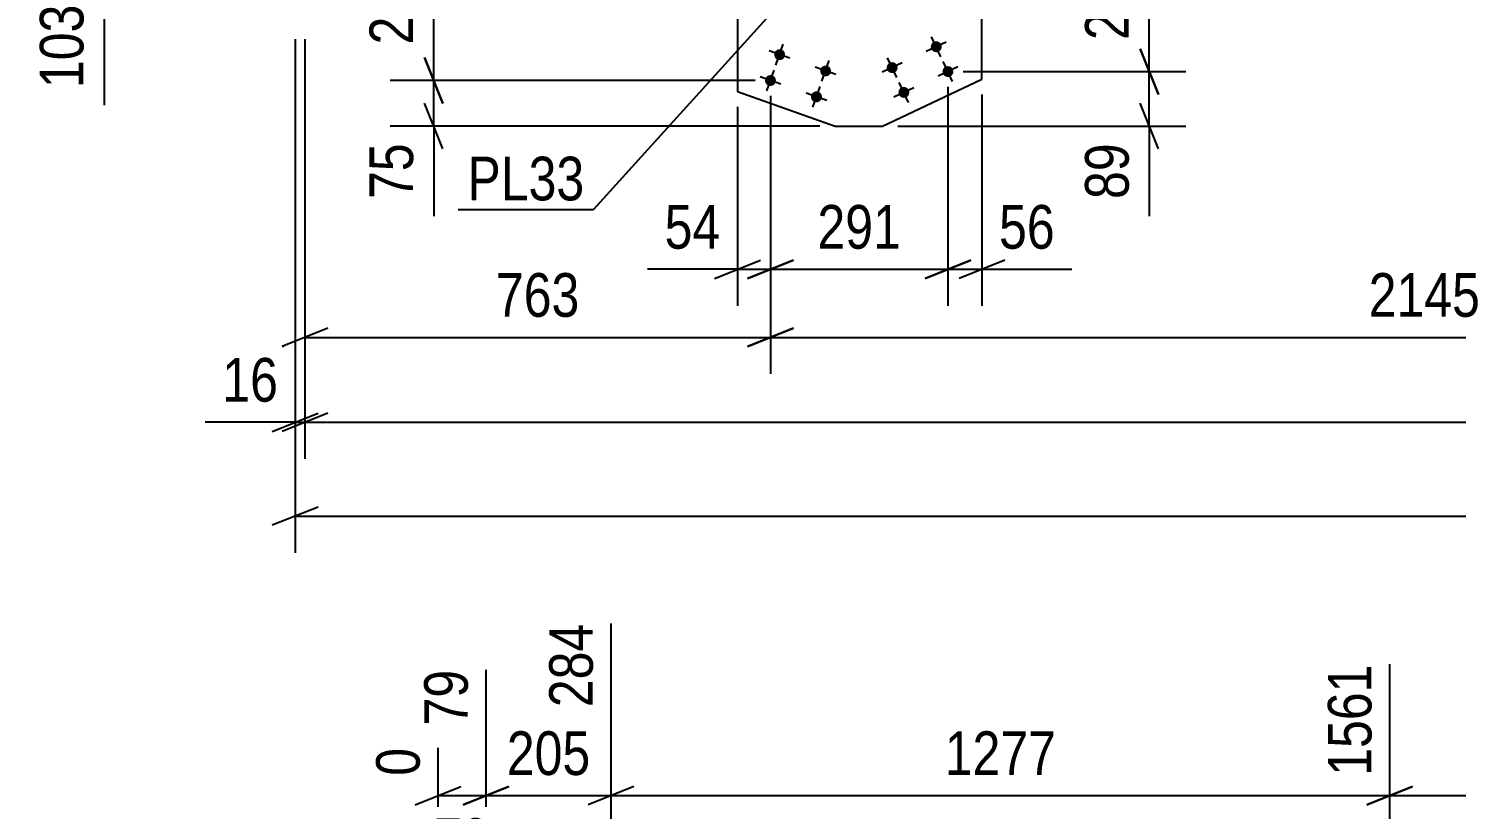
# Model space of a CAD drawing. Header units: millimetres. Extents: x 0 to 841, y 0 to 594.
# Drawn here: x 58.6 to 152.3, y 483.3 to 534.5 of the extents above; entities that cross this region are included whole.
import ezdxf

# ---------------------------------------------------------------- set-up
doc = ezdxf.new("R2010")
doc.units = ezdxf.units.MM
doc.linetypes.add('DXK_LINE_DOT2', pattern=[3.9198, 1.9599, -1.9599])
doc.styles.add('Arial Narrow', font='ARIALN.TTF', dxfattribs={"height": 0.2})

# ---------------------------------------------------------------- blocks, each defined once
blk = doc.blocks.new('Part-247305199-6180 - 6050')
at = {"color": 2, "linetype": 'Continuous'}
for p, q in [((105.137, 538.897), (105.137, 530.365)), ((121.171, 531.175), (121.171, 538.897)), ((114.652, 528.092), (121.171, 531.175)), ((105.137, 530.365), (111.546, 528.092)), ((111.546, 528.092), (114.652, 528.092))]:
    blk.add_line(p, q, dxfattribs=at)
at = {"color": 7, "linetype": 'DXK_LINE_DOT2'}
blk.add_line((121.171, 538.897), (105.137, 538.897), dxfattribs=at)
blk = doc.blocks.new('Bolt-247305199-6203 - 6050')
at = {"linetype": 'Continuous'}
for points in [[(107.564, 532.9, -1), (108.242, 532.659, -1)], [(110.58, 531.83, -1), (111.258, 531.589, -1)], [(106.962, 531.203, -1), (107.641, 530.963, -1)], [(109.978, 530.134, -1), (110.656, 529.893, -1)]]:
    blk.add_hatch(color=1, dxfattribs=at).paths.add_polyline_path(points)
at = {"color": 1, "linetype": 'Continuous'}
for p, q in [((108.582, 532.539), (107.225, 533.02)), ((107.662, 532.101), (108.144, 533.458)), ((110.678, 531.031), (111.16, 532.388)), ((107.98, 530.842), (106.623, 531.324)), ((107.061, 530.404), (107.542, 531.762)), ((111.598, 531.469), (110.24, 531.95)), ((110.996, 529.772), (109.639, 530.254)), ((110.076, 529.335), (110.558, 530.692))]:
    blk.add_line(p, q, dxfattribs=at)
blk = doc.blocks.new('Bolt-247305199-6204 - 6050')
at = {"linetype": 'Continuous'}
for points in [[(117.85, 533.144, -1), (118.501, 533.452, -1)], [(114.957, 531.776, -1), (115.608, 532.084, -1)], [(118.619, 531.517, -1), (119.27, 531.825, -1)], [(115.727, 530.149, -1), (116.378, 530.457, -1)]]:
    blk.add_hatch(color=1, dxfattribs=at).paths.add_polyline_path(points)
at = {"color": 1, "linetype": 'Continuous'}
for p, q in [((118.483, 532.647), (117.867, 533.949)), ((118.826, 533.606), (117.524, 532.99)), ((115.933, 532.238), (114.632, 531.622)), ((115.59, 531.279), (114.975, 532.581)), ((119.253, 531.02), (118.637, 532.322)), ((119.596, 531.979), (118.294, 531.363)), ((116.703, 530.611), (115.401, 529.995)), ((116.36, 529.652), (115.744, 530.954))]:
    blk.add_line(p, q, dxfattribs=at)
blk = doc.blocks.new('StraightDimension-247305199-40200 - 6050')
at = {"color": 7, "linetype": 'Continuous'}
for p, q in [((193.096, 534.186), (193.096, 511.836)), ((107.301, 530.083), (107.301, 511.836)), ((108.801, 514.836), (105.801, 513.636)), ((191.596, 513.636), (194.596, 514.836)), ((107.301, 514.236), (193.096, 514.236))]:
    blk.add_line(p, q, dxfattribs=at)
at = {"color": 0}
blk.add_wipeout([(154.455, 514.986), (154.455, 519.186), (145.943, 519.186), (145.943, 514.986)], dxfattribs=at)
at = {"color": 3, "style": 'Arial Narrow'}
blk.add_text('2145', height=2.8633, dxfattribs=at).set_placement((146.543, 515.586))
blk = doc.blocks.new('StraightDimension-247305199-6463 - 6050')
at = {"color": 7, "linetype": 'Continuous'}
for p, q in [((76.123, 533.797), (76.123, 500.107)), ((77.623, 503.107), (74.623, 501.907)), ((76.123, 502.507), (755.722, 502.507))]:
    blk.add_line(p, q, dxfattribs=at)
blk = doc.blocks.new('StraightDimension-247305199-6596 - 6050')
at = {"color": 7, "linetype": 'Continuous'}
for p, q in [((76.763, 533.797), (76.763, 506.27)), ((78.263, 509.27), (75.263, 508.07)), ((76.763, 508.67), (755.082, 508.67))]:
    blk.add_line(p, q, dxfattribs=at)
blk = doc.blocks.new('StraightDimension-247305199-6606 - 6050')
at = {"color": 7, "linetype": 'Continuous'}
for p, q in [((76.123, 533.797), (76.123, 506.27)), ((76.763, 533.797), (76.763, 506.27)), ((76.123, 508.67), (70.217, 508.67)), ((76.123, 508.67), (70.217, 508.67)), ((74.623, 508.07), (77.623, 509.27)), ((78.263, 509.27), (75.263, 508.07)), ((76.123, 508.67), (76.763, 508.67))]:
    blk.add_line(p, q, dxfattribs=at)
at = {"color": 0}
blk.add_wipeout([(75.598, 509.42), (75.598, 513.62), (70.742, 513.62), (70.742, 509.42)], dxfattribs=at)
at = {"color": 3, "style": 'Arial Narrow'}
blk.add_text('16', height=2.8633, dxfattribs=at).set_placement((71.342, 510.02))
blk = doc.blocks.new('StraightDimension-247305199-40013 - 6050')
at = {"color": 7, "linetype": 'Continuous'}
for p, q in [((62.982, 542.797), (64.182, 539.797)), ((74.588, 541.297), (60.732, 541.297)), ((63.582, 537.197), (63.582, 541.297)), ((64.182, 535.697), (62.982, 538.697)), ((74.588, 537.197), (60.732, 537.197)), ((63.582, 537.197), (63.582, 529.462)), ((63.582, 537.197), (63.582, 529.462))]:
    blk.add_line(p, q, dxfattribs=at)
at = {"color": 0}
blk.add_wipeout([(62.831, 536.672), (58.631, 536.672), (58.632, 529.987), (62.832, 529.987)], dxfattribs=at)
at = {"color": 3, "style": 'Arial Narrow'}
blk.add_text('103', height=2.8633, rotation=90.00021, dxfattribs=at).set_placement((62.232, 530.587))
blk = doc.blocks.new('StraightDimension-247305199-40201 - 6050')
at = {"color": 7, "linetype": 'Continuous'}
for p, q in [((76.763, 533.797), (76.763, 511.836)), ((107.301, 530.083), (107.301, 511.836)), ((78.263, 514.836), (75.263, 513.636)), ((105.801, 513.636), (108.801, 514.836)), ((76.763, 514.236), (107.301, 514.236))]:
    blk.add_line(p, q, dxfattribs=at)
at = {"color": 0}
blk.add_wipeout([(95.374, 514.986), (95.374, 519.186), (88.69, 519.186), (88.69, 514.986)], dxfattribs=at)
at = {"color": 3, "style": 'Arial Narrow'}
blk.add_text('763', height=2.8633, dxfattribs=at).set_placement((89.29, 515.586))
blk = doc.blocks.new('StraightDimension-247305199-40463 - 6050')
at = {"color": 7, "linetype": 'Continuous'}
for p, q in [((118.945, 530.671), (118.945, 516.303)), ((121.171, 530.175), (121.171, 516.303)), ((117.445, 518.103), (120.445, 519.303)), ((122.671, 519.303), (119.671, 518.103)), ((118.945, 518.703), (121.171, 518.703)), ((121.171, 518.703), (127.077, 518.703)), ((121.171, 518.703), (127.077, 518.703))]:
    blk.add_line(p, q, dxfattribs=at)
at = {"color": 0}
blk.add_wipeout([(126.552, 519.453), (126.552, 523.653), (121.696, 523.653), (121.696, 519.453)], dxfattribs=at)
at = {"color": 3, "style": 'Arial Narrow'}
blk.add_text('56', height=2.8633, dxfattribs=at).set_placement((122.296, 520.053))
blk = doc.blocks.new('StraightDimension-247305199-40464 - 6050')
at = {"color": 7, "linetype": 'Continuous'}
for p, q in [((118.945, 530.671), (118.945, 516.303)), ((107.301, 530.083), (107.301, 516.303)), ((105.801, 518.103), (108.801, 519.303)), ((120.445, 519.303), (117.445, 518.103)), ((107.301, 518.703), (118.945, 518.703))]:
    blk.add_line(p, q, dxfattribs=at)
at = {"color": 0}
blk.add_wipeout([(116.465, 519.453), (116.465, 523.653), (109.781, 523.653), (109.781, 519.453)], dxfattribs=at)
at = {"color": 3, "style": 'Arial Narrow'}
blk.add_text('291', height=2.8633, dxfattribs=at).set_placement((110.381, 520.053))
blk = doc.blocks.new('StraightDimension-247305199-40465 - 6050')
at = {"color": 7, "linetype": 'Continuous'}
for p, q in [((105.137, 529.365), (105.137, 516.303)), ((107.301, 530.083), (107.301, 516.303)), ((103.637, 518.103), (106.637, 519.303)), ((108.801, 519.303), (105.801, 518.103)), ((105.137, 518.703), (99.231, 518.703)), ((105.137, 518.703), (99.231, 518.703)), ((105.137, 518.703), (107.301, 518.703))]:
    blk.add_line(p, q, dxfattribs=at)
at = {"color": 0}
blk.add_wipeout([(104.612, 519.453), (104.612, 523.653), (99.756, 523.653), (99.756, 519.453)], dxfattribs=at)
at = {"color": 3, "style": 'Arial Narrow'}
blk.add_text('54', height=2.8633, dxfattribs=at).set_placement((100.356, 520.053))
blk = doc.blocks.new('StraightDimension-247305199-51417 - 6050')
at = {"color": 7, "linetype": 'Continuous'}
for p, q in [((84.609, 542.797), (85.809, 539.797)), ((110.05, 541.297), (82.359, 541.297)), ((85.209, 531.083), (85.209, 541.297)), ((85.809, 529.583), (84.609, 532.583)), ((106.301, 531.083), (82.359, 531.083))]:
    blk.add_line(p, q, dxfattribs=at)
at = {"color": 0}
blk.add_wipeout([(84.459, 539.532), (80.259, 539.532), (80.259, 532.848), (84.459, 532.848)], dxfattribs=at)
at = {"color": 3, "style": 'Arial Narrow'}
blk.add_text('255', height=2.8633, rotation=90.00021, dxfattribs=at).set_placement((83.859, 533.448))
blk = doc.blocks.new('StraightDimension-247305199-51418 - 6050')
at = {"color": 7, "linetype": 'Continuous'}
for p, q in [((84.609, 532.583), (85.809, 529.583)), ((106.301, 531.083), (82.359, 531.083)), ((85.209, 528.092), (85.209, 531.083)), ((85.809, 526.592), (84.609, 529.592)), ((110.546, 528.092), (82.359, 528.092)), ((85.209, 528.092), (85.209, 522.186)), ((85.209, 528.092), (85.209, 522.186))]:
    blk.add_line(p, q, dxfattribs=at)
at = {"color": 0}
blk.add_wipeout([(84.459, 527.567), (80.259, 527.567), (80.259, 522.711), (84.459, 522.711)], dxfattribs=at)
at = {"color": 3, "style": 'Arial Narrow'}
blk.add_text('75', height=2.8633, rotation=90.00021, dxfattribs=at).set_placement((83.859, 523.311))
blk = doc.blocks.new('StraightDimension-247305199-51479 - 6050')
at = {"color": 7, "linetype": 'Continuous'}
for p, q in [((131.552, 542.797), (132.752, 539.797)), ((119.945, 541.297), (134.552, 541.297)), ((132.152, 531.671), (132.152, 541.297)), ((132.752, 530.171), (131.552, 533.171)), ((119.945, 531.671), (134.552, 531.671))]:
    blk.add_line(p, q, dxfattribs=at)
at = {"color": 0}
blk.add_wipeout([(131.402, 539.826), (127.202, 539.826), (127.202, 533.142), (131.402, 533.142)], dxfattribs=at)
at = {"color": 3, "style": 'Arial Narrow'}
blk.add_text('241', height=2.8633, rotation=90.00021, dxfattribs=at).set_placement((130.802, 533.742))
blk = doc.blocks.new('StraightDimension-247305199-51480 - 6050')
at = {"color": 7, "linetype": 'Continuous'}
for p, q in [((131.552, 533.171), (132.752, 530.171)), ((119.945, 531.671), (134.552, 531.671)), ((132.152, 528.092), (132.152, 531.671)), ((132.752, 526.592), (131.552, 529.592)), ((115.652, 528.092), (134.552, 528.092)), ((132.152, 528.092), (132.152, 522.186)), ((132.152, 528.092), (132.152, 522.186))]:
    blk.add_line(p, q, dxfattribs=at)
at = {"color": 0}
blk.add_wipeout([(131.402, 527.567), (127.202, 527.567), (127.202, 522.711), (131.402, 522.711)], dxfattribs=at)
at = {"color": 3, "style": 'Arial Narrow'}
blk.add_text('89', height=2.8633, rotation=90.00021, dxfattribs=at).set_placement((130.802, 523.311))
blk = doc.blocks.new('StraightDimension-247305199-53540 - 4629')
at = {"color": 7, "linetype": 'Continuous'}
for p, q in [((96.848, 453.451), (96.848, 495.462)), ((88.648, 453.451), (88.648, 492.434)), ((87.148, 483.578), (90.148, 484.778)), ((98.348, 484.778), (95.348, 483.578)), ((88.648, 484.178), (96.848, 484.178))]:
    blk.add_line(p, q, dxfattribs=at)
at = {"color": 0}
blk.add_wipeout([(96.09, 484.928), (96.09, 489.128), (89.406, 489.128), (89.406, 484.928)], dxfattribs=at)
at = {"color": 3, "style": 'Arial Narrow'}
blk.add_text('205', height=2.8633, dxfattribs=at).set_placement((90.006, 485.528))
at = {"color": 0, "linetype": 'Continuous'}
blk.add_wipeout([(96.248, 496.062), (92.048, 496.062), (92.048, 489.378), (96.248, 489.378)], dxfattribs=at)
at = {"color": 3, "linetype": 'Continuous', "style": 'Arial Narrow'}
blk.add_text('284', height=2.8633, rotation=90.00021, dxfattribs=at).set_placement((95.648, 489.978))
blk = doc.blocks.new('StraightDimension-247305199-53539 - 4629')
at = {"color": 7, "linetype": 'Continuous'}
for p, q in [((96.848, 453.451), (96.848, 495.462)), ((147.928, 453.872), (147.928, 492.791)), ((98.348, 484.778), (95.348, 483.578)), ((146.428, 483.578), (149.428, 484.778)), ((96.848, 484.178), (147.928, 484.178))]:
    blk.add_line(p, q, dxfattribs=at)
at = {"color": 0}
blk.add_wipeout([(126.644, 484.928), (126.644, 489.128), (118.132, 489.128), (118.132, 484.928)], dxfattribs=at)
at = {"color": 3, "style": 'Arial Narrow'}
blk.add_text('1277', height=2.8633, dxfattribs=at).set_placement((118.732, 485.528))
at = {"color": 0, "linetype": 'Continuous'}
blk.add_wipeout([(147.328, 493.391), (143.128, 493.391), (143.128, 484.878), (147.328, 484.878)], dxfattribs=at)
at = {"color": 3, "linetype": 'Continuous', "style": 'Arial Narrow'}
blk.add_text('1561', height=2.8633, rotation=90.00021, dxfattribs=at).set_placement((146.728, 485.478))
blk = doc.blocks.new('StraightDimension-247305199-53538 - 4629')
at = {"color": 7, "linetype": 'Continuous'}
for p, q in [((147.928, 453.872), (147.928, 492.791)), ((199.009, 453.801), (199.009, 492.791)), ((149.428, 484.778), (146.428, 483.578)), ((197.509, 483.578), (200.509, 484.778)), ((147.928, 484.178), (199.009, 484.178))]:
    blk.add_line(p, q, dxfattribs=at)
at = {"color": 0}
blk.add_wipeout([(177.725, 484.928), (177.725, 489.128), (169.212, 489.128), (169.212, 484.928)], dxfattribs=at)
at = {"color": 3, "style": 'Arial Narrow'}
blk.add_text('1277', height=2.8633, dxfattribs=at).set_placement((169.812, 485.528))
at = {"color": 0, "linetype": 'Continuous'}
blk.add_wipeout([(198.409, 493.391), (194.209, 493.391), (194.209, 484.878), (198.409, 484.878)], dxfattribs=at)
at = {"color": 3, "linetype": 'Continuous', "style": 'Arial Narrow'}
blk.add_text('2838', height=2.8633, rotation=90.00021, dxfattribs=at).set_placement((197.809, 485.478))
blk = doc.blocks.new('StraightDimension-247305199-53541 - 4629')
at = {"color": 7, "linetype": 'Continuous'}
for p, q in [((88.648, 453.451), (88.648, 492.434)), ((85.496, 446.029), (85.496, 487.306)), ((83.996, 483.578), (86.996, 484.778)), ((90.148, 484.778), (87.148, 483.578)), ((85.496, 484.178), (88.648, 484.178))]:
    blk.add_line(p, q, dxfattribs=at)
at = {"color": 0, "linetype": 'Continuous'}
blk.add_wipeout([(88.048, 493.034), (83.848, 493.034), (83.848, 488.178), (88.048, 488.178)], dxfattribs=at)
at = {"color": 3, "linetype": 'Continuous', "style": 'Arial Narrow'}
blk.add_text('79', height=2.8633, rotation=90.00021, dxfattribs=at).set_placement((87.448, 488.778))
at = {"color": 0, "linetype": 'Continuous'}
blk.add_wipeout([(84.896, 487.906), (80.696, 487.906), (80.696, 484.878), (84.896, 484.878)], dxfattribs=at)
at = {"color": 0}
blk.add_wipeout([(89.5, 479.228), (89.5, 483.428), (84.644, 483.428), (84.644, 479.228)], dxfattribs=at)
at = {"color": 3, "linetype": 'Continuous', "style": 'Arial Narrow'}
blk.add_text('0', height=2.863, rotation=90.00021, dxfattribs=at).set_placement((84.296, 485.478))
at = {"color": 3, "style": 'Arial Narrow'}
blk.add_text('79', height=2.8633, dxfattribs=at).set_placement((85.244, 479.828))
blk = doc.blocks.new('Mark-247305199-6176 - 6050')
at = {"color": 30, "linetype": 'Continuous'}
for p in [(107.863, 536.068), (86.823, 522.622)]:
    blk.add_line(p, (95.699, 522.622), dxfattribs=at)
at = {"color": 0}
blk.add_wipeout([(95.099, 523.222), (95.099, 526.222), (87.423, 526.222), (87.423, 523.222)], dxfattribs=at)
blk.add_wipeout([(95.099, 523.222), (95.099, 526.222), (87.423, 526.222), (87.423, 523.222)], dxfattribs=at)
at = {"color": 3, "style": 'Arial Narrow'}
blk.add_text('PL33', height=2.8633, dxfattribs=at).set_placement((87.423, 523.222))

msp = doc.modelspace()

# ---------------------------------------------------------------- block references
for name in ['Part-247305199-6180 - 6050', 'Bolt-247305199-6204 - 6050', 'Bolt-247305199-6203 - 6050', 'StraightDimension-247305199-53540 - 4629']:
    msp.add_blockref(name, (0, 0))

# ---------------------------------------------------------------- next in the draw order: block references
for name in ['StraightDimension-247305199-40200 - 6050', 'StraightDimension-247305199-53539 - 4629', 'StraightDimension-247305199-53541 - 4629']:
    msp.add_blockref(name, (0, 0))

# ---------------------------------------------------------------- next in the draw order: block references
for name in ['StraightDimension-247305199-6463 - 6050', 'StraightDimension-247305199-53538 - 4629']:
    msp.add_blockref(name, (0, 0))

# ---------------------------------------------------------------- next in the draw order: block references
msp.add_blockref('StraightDimension-247305199-6596 - 6050', (0, 0))

# ---------------------------------------------------------------- next in the draw order: block references
for name in ['StraightDimension-247305199-6606 - 6050', 'StraightDimension-247305199-40463 - 6050']:
    msp.add_blockref(name, (0, 0))

# ---------------------------------------------------------------- next in the draw order: block references
for name in ['StraightDimension-247305199-40013 - 6050', 'StraightDimension-247305199-40201 - 6050']:
    msp.add_blockref(name, (0, 0))

# ---------------------------------------------------------------- next in the draw order: block references
msp.add_blockref('StraightDimension-247305199-40464 - 6050', (0, 0))

# ---------------------------------------------------------------- next in the draw order: block references
for name in ['StraightDimension-247305199-51479 - 6050', 'StraightDimension-247305199-40465 - 6050']:
    msp.add_blockref(name, (0, 0))

# ---------------------------------------------------------------- next in the draw order: block references
for name in ['StraightDimension-247305199-51417 - 6050', 'StraightDimension-247305199-51480 - 6050']:
    msp.add_blockref(name, (0, 0))

# ---------------------------------------------------------------- next in the draw order: block references
msp.add_blockref('StraightDimension-247305199-51418 - 6050', (0, 0))

# ---------------------------------------------------------------- next in the draw order: block references
msp.add_blockref('Mark-247305199-6176 - 6050', (0, 0))

doc.saveas('drawing.dxf')
